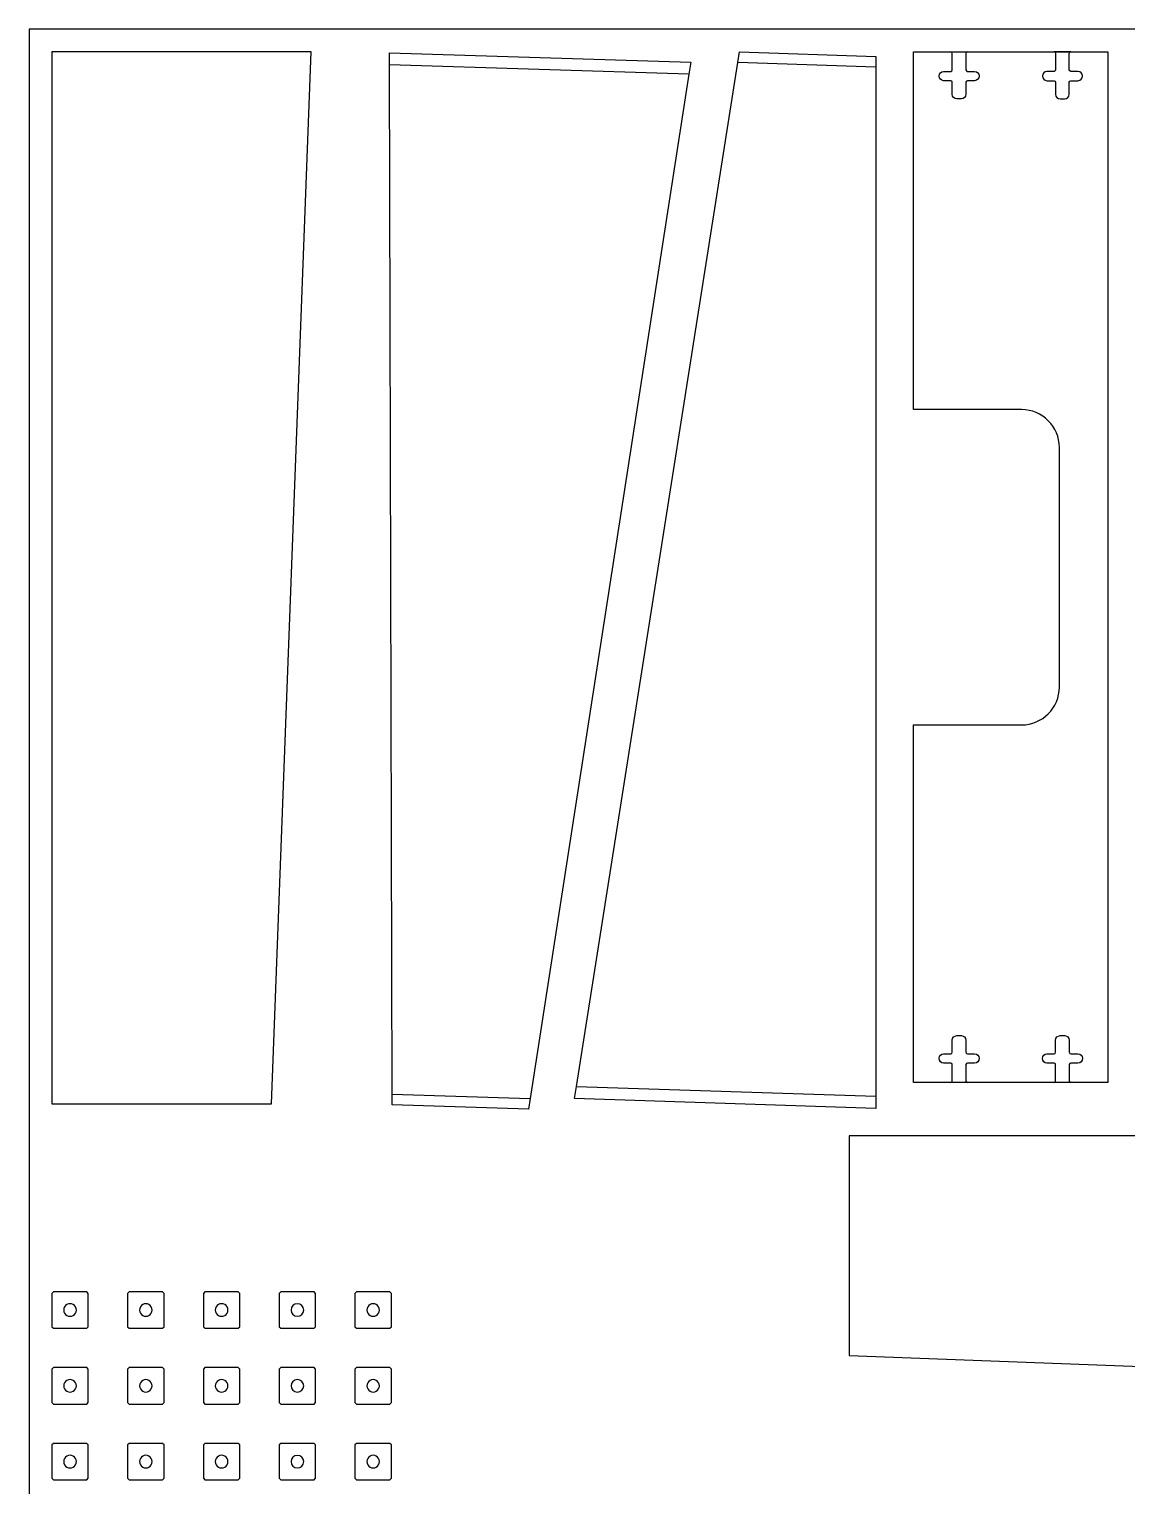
# Model space of a CAD drawing. Extents: x 150 to 6088, y 37 to 2750.
# Drawn here: x 1700 to 2424, y 1739 to 2700 of the extents above; entities that cross this region are included whole.
import ezdxf

# ---------------------------------------------------------------- set-up
doc = ezdxf.new("R2010")
doc.units = 0
for name, color, linetype in [('00_Layout', 7, 'CONTINUOUS'), ('02_Counture_outer_24_mm', 7, 'CONTINUOUS'), ('02_Drill_milling_24_mm', 7, 'CONTINUOUS'), ('02_Pocket_10_mm', 7, 'CONTINUOUS'), ('02_Pocket_18_mm', 7, 'CONTINUOUS')]:
    doc.layers.add(name, color=color, linetype=linetype)

msp = doc.modelspace()

# ---------------------------------------------------------------- linework, layer by layer
at = {"layer": '00_Layout', "color": 7}
for p, q in [((2949.993509, 2699.994087), (1699.996239, 2699.994087)), ((1699.996239, 2699.994087), (1699.996239, 200.007103))]:
    msp.add_line(p, q, dxfattribs=at)
at = {"layer": '02_Counture_outer_24_mm', "color": 5}
for p, q in [((1885.995246, 2684.992245), (1714.995436, 2684.992245)), ((1714.995436, 2684.992245), (1714.995436, 1991.002189)), ((1859.994698, 1991.002189), (1885.995246, 2684.992245)), ((1937.752925, 2676.340389), (1937.731758, 2684.330788)), ((1937.731758, 2684.330788), (2136.507467, 2678.271843)), ((2167.535087, 2678.00726), (2168.633105, 2684.992245)), ((2168.633105, 2684.992245), (2258.593889, 2682.00246)), ((2258.593889, 2682.00246), (2258.593889, 2674.991016)), ((2283.594314, 2449.010819), (2283.594314, 2684.992245)), ((2283.594314, 2684.992245), (2308.094651, 2684.992245)), ((2308.094651, 2684.992245), (2319.093356, 2684.992245)), ((2319.093356, 2684.992245), (2376.293502, 2684.992245)), ((2376.293502, 2684.992245), (2387.294853, 2684.992245)), ((2387.294853, 2684.992245), (2411.795217, 2684.992245)), ((2411.795217, 2684.992245), (2411.795217, 2005.003909)), ((1939.597067, 1997.338947), (1937.752925, 2676.340389)), ((2061.088151, 2002.559164), (2167.535087, 2678.00726)), ((2136.507467, 2678.271843), (2135.274511, 2670.307902)), ((2258.593889, 2674.991016), (2258.593889, 1996.008095)), ((2135.274511, 2670.307902), (2030.663806, 1994.566119)), ((2354.793798, 2449.006586), (2283.594314, 2449.010819)), ((2379.793985, 2266.00091), (2379.793985, 2424.005103)), ((2283.594314, 2240.995855), (2354.793798, 2240.999294)), ((2283.594314, 2005.003909), (2283.594314, 2240.995855)), ((2059.834029, 1994.597869), (2061.088151, 2002.559164)), ((2308.094651, 2005.003909), (2283.594314, 2005.003909)), ((2319.093356, 2005.003909), (2308.094651, 2005.003909)), ((2376.293502, 2005.003909), (2319.093356, 2005.003909)), ((2387.294853, 2005.003909), (2376.293502, 2005.003909)), ((2411.795217, 2005.003909), (2387.294853, 2005.003909)), ((1714.995436, 1991.002189), (1859.994698, 1991.002189)), ((1939.618233, 1990.335441), (1939.597067, 1997.338947)), ((2029.584309, 1987.597009), (1939.618233, 1990.335441)), ((2030.663806, 1994.566119), (2029.584309, 1987.597009)), ((2258.593889, 1988.004467), (2059.834029, 1994.597869)), ((2258.593889, 1996.008095), (2258.593889, 1988.004467)), ((2934.991667, 1970.002256), (2240.993844, 1970.002256)), ((2240.993844, 1970.002256), (2240.993844, 1825.002967)), ((1715.995558, 1867.002834), (1714.995436, 1866.002711)), ((1714.995436, 1866.002711), (1714.995436, 1844.002655)), ((1737.995615, 1867.002834), (1715.995558, 1867.002834)), ((1738.995738, 1866.002711), (1737.995615, 1867.002834)), ((1738.995738, 1844.002655), (1738.995738, 1866.002711)), ((1765.996408, 1867.002834), (1764.996285, 1866.002711)), ((1764.996285, 1866.002711), (1764.996285, 1844.002655)), ((1787.996464, 1867.002834), (1765.996408, 1867.002834)), ((1788.996587, 1866.002711), (1787.996464, 1867.002834)), ((1788.996587, 1844.002655), (1788.996587, 1866.002711)), ((1815.994612, 1867.002834), (1814.994489, 1866.002711)), ((1814.994489, 1866.002711), (1814.994489, 1844.002655)), ((1837.994642, 1867.002834), (1815.994612, 1867.002834)), ((1838.994765, 1866.002711), (1837.994642, 1867.002834)), ((1838.994765, 1844.002655), (1838.994765, 1866.002711)), ((1865.995435, 1867.002834), (1864.995312, 1866.002711)), ((1864.995312, 1866.002711), (1864.995312, 1844.002655)), ((1887.995491, 1867.002834), (1865.995435, 1867.002834)), ((1888.995614, 1866.002711), (1887.995491, 1867.002834)), ((1888.995614, 1844.002655), (1888.995614, 1866.002711)), ((1915.996285, 1867.002834), (1914.996162, 1866.002711)), ((1914.996162, 1866.002711), (1914.996162, 1844.002655)), ((1937.996341, 1867.002834), (1915.996285, 1867.002834)), ((1938.993818, 1866.002711), (1937.996341, 1867.002834)), ((1938.993818, 1844.002655), (1938.993818, 1866.002711)), ((1714.995436, 1844.002655), (1715.995558, 1843.002532)), ((1715.995558, 1843.002532), (1737.995615, 1843.002532)), ((1737.995615, 1843.002532), (1738.995738, 1844.002655)), ((1764.996285, 1844.002655), (1765.996408, 1843.002532)), ((1765.996408, 1843.002532), (1787.996464, 1843.002532)), ((1787.996464, 1843.002532), (1788.996587, 1844.002655)), ((1814.994489, 1844.002655), (1815.994612, 1843.002532)), ((1815.994612, 1843.002532), (1837.994642, 1843.002532)), ((1837.994642, 1843.002532), (1838.994765, 1844.002655)), ((1864.995312, 1844.002655), (1865.995435, 1843.002532)), ((1865.995435, 1843.002532), (1887.995491, 1843.002532)), ((1887.995491, 1843.002532), (1888.995614, 1844.002655)), ((1914.996162, 1844.002655), (1915.996285, 1843.002532)), ((1915.996285, 1843.002532), (1937.996341, 1843.002532)), ((1937.996341, 1843.002532), (1938.993818, 1844.002655)), ((1715.995558, 1817.00463), (1714.995436, 1816.004507)), ((1737.995615, 1817.00463), (1715.995558, 1817.00463)), ((1738.995738, 1816.004507), (1737.995615, 1817.00463)), ((1765.996408, 1817.00463), (1764.996285, 1816.004507)), ((1787.996464, 1817.00463), (1765.996408, 1817.00463)), ((1788.996587, 1816.004507), (1787.996464, 1817.00463)), ((1815.994612, 1817.00463), (1814.994489, 1816.004507)), ((1837.994642, 1817.00463), (1815.994612, 1817.00463)), ((1838.994765, 1816.004507), (1837.994642, 1817.00463)), ((1865.995435, 1817.00463), (1864.995312, 1816.004507)), ((1887.995491, 1817.00463), (1865.995435, 1817.00463)), ((1888.995614, 1816.004507), (1887.995491, 1817.00463)), ((1915.996285, 1817.00463), (1914.996162, 1816.004507)), ((1937.996341, 1817.00463), (1915.996285, 1817.00463)), ((1938.993818, 1816.004507), (1937.996341, 1817.00463)), ((2240.993844, 1825.002967), (2934.991667, 1799.005065)), ((1714.995436, 1816.004507), (1714.995436, 1794.004451)), ((1738.995738, 1794.004451), (1738.995738, 1816.004507)), ((1764.996285, 1816.004507), (1764.996285, 1794.004451)), ((1788.996587, 1794.004451), (1788.996587, 1816.004507)), ((1814.994489, 1816.004507), (1814.994489, 1794.004451)), ((1838.994765, 1794.004451), (1838.994765, 1816.004507)), ((1864.995312, 1816.004507), (1864.995312, 1794.004451)), ((1888.995614, 1794.004451), (1888.995614, 1816.004507)), ((1914.996162, 1816.004507), (1914.996162, 1794.004451)), ((1938.993818, 1794.004451), (1938.993818, 1816.004507)), ((1714.995436, 1794.004451), (1715.995558, 1793.004328)), ((1715.995558, 1793.004328), (1737.995615, 1793.004328)), ((1737.995615, 1793.004328), (1738.995738, 1794.004451)), ((1764.996285, 1794.004451), (1765.996408, 1793.004328)), ((1765.996408, 1793.004328), (1787.996464, 1793.004328)), ((1787.996464, 1793.004328), (1788.996587, 1794.004451)), ((1814.994489, 1794.004451), (1815.994612, 1793.004328)), ((1815.994612, 1793.004328), (1837.994642, 1793.004328)), ((1837.994642, 1793.004328), (1838.994765, 1794.004451)), ((1864.995312, 1794.004451), (1865.995435, 1793.004328)), ((1865.995435, 1793.004328), (1887.995491, 1793.004328)), ((1887.995491, 1793.004328), (1888.995614, 1794.004451)), ((1914.996162, 1794.004451), (1915.996285, 1793.004328)), ((1915.996285, 1793.004328), (1937.996341, 1793.004328)), ((1937.996341, 1793.004328), (1938.993818, 1794.004451)), ((1715.995558, 1767.00378), (1714.995436, 1766.003658)), ((1714.995436, 1766.003658), (1714.995436, 1744.003601)), ((1737.995615, 1767.00378), (1715.995558, 1767.00378)), ((1738.995738, 1766.003658), (1737.995615, 1767.00378)), ((1738.995738, 1744.003601), (1738.995738, 1766.003658)), ((1765.996408, 1767.00378), (1764.996285, 1766.003658)), ((1764.996285, 1766.003658), (1764.996285, 1744.003601)), ((1787.996464, 1767.00378), (1765.996408, 1767.00378)), ((1788.996587, 1766.003658), (1787.996464, 1767.00378)), ((1788.996587, 1744.003601), (1788.996587, 1766.003658)), ((1815.994612, 1767.00378), (1814.994489, 1766.003658)), ((1814.994489, 1766.003658), (1814.994489, 1744.003601)), ((1837.994642, 1767.00378), (1815.994612, 1767.00378)), ((1838.994765, 1766.003658), (1837.994642, 1767.00378)), ((1838.994765, 1744.003601), (1838.994765, 1766.003658)), ((1865.995435, 1767.00378), (1864.995312, 1766.003658)), ((1864.995312, 1766.003658), (1864.995312, 1744.003601)), ((1887.995491, 1767.00378), (1865.995435, 1767.00378)), ((1888.995614, 1766.003658), (1887.995491, 1767.00378)), ((1888.995614, 1744.003601), (1888.995614, 1766.003658)), ((1915.996285, 1767.00378), (1914.996162, 1766.003658)), ((1914.996162, 1766.003658), (1914.996162, 1744.003601)), ((1937.996341, 1767.00378), (1915.996285, 1767.00378)), ((1938.993818, 1766.003658), (1937.996341, 1767.00378)), ((1938.993818, 1744.003601), (1938.993818, 1766.003658)), ((1714.995436, 1744.003601), (1715.995558, 1743.003478)), ((1715.995558, 1743.003478), (1737.995615, 1743.003478)), ((1737.995615, 1743.003478), (1738.995738, 1744.003601)), ((1764.996285, 1744.003601), (1765.996408, 1743.003478)), ((1765.996408, 1743.003478), (1787.996464, 1743.003478)), ((1787.996464, 1743.003478), (1788.996587, 1744.003601)), ((1814.994489, 1744.003601), (1815.994612, 1743.003478)), ((1815.994612, 1743.003478), (1837.994642, 1743.003478)), ((1837.994642, 1743.003478), (1838.994765, 1744.003601)), ((1864.995312, 1744.003601), (1865.995435, 1743.003478)), ((1865.995435, 1743.003478), (1887.995491, 1743.003478)), ((1887.995491, 1743.003478), (1888.995614, 1744.003601)), ((1914.996162, 1744.003601), (1915.996285, 1743.003478)), ((1915.996285, 1743.003478), (1937.996341, 1743.003478)), ((1937.996341, 1743.003478), (1938.993818, 1744.003601))]:
    msp.add_line(p, q, dxfattribs=at)
for points in [[(2379.793985, 2424.005103), (2379.794012, 2437.809523), (2368.601156, 2449.002352), (2354.793798, 2449.006586)], [(2354.793798, 2240.999294), (2368.601261, 2241.002734), (2379.794144, 2252.195722), (2379.793985, 2266.00091)]]:
    msp.add_open_spline(points, degree=3, dxfattribs=at)
at = {"layer": '02_Drill_milling_24_mm', "color": 6}
for p, q in [((1731.145514, 1855.003688), (1731.145514, 1855.003688)), ((1781.145411, 1855.003688), (1781.145411, 1855.003688)), ((1831.145282, 1855.003688), (1831.145282, 1855.003688)), ((1881.145153, 1855.003688), (1881.145153, 1855.003688)), ((1931.14505, 1855.003688), (1931.14505, 1855.003688)), ((1731.145514, 1805.003791), (1731.145514, 1805.003791)), ((1781.145411, 1805.003791), (1781.145411, 1805.003791)), ((1831.145282, 1805.003791), (1831.145282, 1805.003791)), ((1881.145153, 1805.003791), (1881.145153, 1805.003791)), ((1931.14505, 1805.003791), (1931.14505, 1805.003791)), ((1731.145514, 1755.003921), (1731.145514, 1755.003921)), ((1781.145411, 1755.003921), (1781.145411, 1755.003921)), ((1831.145282, 1755.003921), (1831.145282, 1755.003921)), ((1881.145153, 1755.003921), (1881.145153, 1755.003921)), ((1931.14505, 1755.003921), (1931.14505, 1755.003921))]:
    msp.add_line(p, q, dxfattribs=at)
for points in [[(1724.920524, 1858.597689), (1723.636511, 1857.856364), (1722.845527, 1856.486339), (1722.845527, 1855.003688)], [(1722.845527, 1855.003688), (1722.845527, 1853.521038), (1723.636511, 1852.151013), (1724.920524, 1851.409688)], [(1729.070517, 1858.597689), (1727.786505, 1859.339014), (1726.204536, 1859.339014), (1724.920524, 1858.597689)], [(1731.145514, 1855.003688), (1731.145514, 1856.486339), (1730.35453, 1857.856364), (1729.070517, 1858.597689)], [(1729.070517, 1851.409688), (1730.35453, 1852.151013), (1731.145514, 1853.521038), (1731.145514, 1855.003688)], [(1774.920421, 1858.597689), (1773.636408, 1857.856364), (1772.845424, 1856.486339), (1772.845424, 1855.003688)], [(1772.845424, 1855.003688), (1772.845424, 1853.521038), (1773.636408, 1852.151013), (1774.920421, 1851.409688)], [(1779.070415, 1858.597689), (1777.786402, 1859.339014), (1776.204433, 1859.339014), (1774.920421, 1858.597689)], [(1781.145411, 1855.003688), (1781.145411, 1856.486339), (1780.354427, 1857.856364), (1779.070415, 1858.597689)], [(1779.070415, 1851.409688), (1780.354427, 1852.151013), (1781.145411, 1853.521038), (1781.145411, 1855.003688)], [(1824.920291, 1858.597689), (1823.636279, 1857.856364), (1822.845295, 1856.486339), (1822.845295, 1855.003688)], [(1822.845295, 1855.003688), (1822.845295, 1853.521038), (1823.636279, 1852.151013), (1824.920291, 1851.409688)], [(1829.070285, 1858.597689), (1827.786273, 1859.339014), (1826.204304, 1859.339014), (1824.920291, 1858.597689)], [(1831.145282, 1855.003688), (1831.145282, 1856.486339), (1830.354298, 1857.856364), (1829.070285, 1858.597689)], [(1829.070285, 1851.409688), (1830.354298, 1852.151013), (1831.145282, 1853.521038), (1831.145282, 1855.003688)], [(1876.995172, 1859.144545), (1874.706762, 1859.144545), (1872.850229, 1857.292093), (1872.845192, 1855.003688)], [(1872.845192, 1855.003688), (1872.850229, 1852.715284), (1874.706762, 1850.862832), (1876.995172, 1850.862832)], [(1881.145153, 1855.003688), (1881.140116, 1857.292093), (1879.283582, 1859.144545), (1876.995172, 1859.144545)], [(1876.995172, 1850.862832), (1879.283582, 1850.862832), (1881.140116, 1852.715284), (1881.145153, 1855.003688)], [(1924.920059, 1858.597689), (1923.636047, 1857.856364), (1922.845062, 1856.486339), (1922.845062, 1855.003688)], [(1922.845062, 1855.003688), (1922.845062, 1853.521038), (1923.636047, 1852.151013), (1924.920059, 1851.409688)], [(1929.070053, 1858.597689), (1927.786041, 1859.339014), (1926.204072, 1859.339014), (1924.920059, 1858.597689)], [(1931.14505, 1855.003688), (1931.14505, 1856.486339), (1930.354066, 1857.856364), (1929.070053, 1858.597689)], [(1929.070053, 1851.409688), (1930.354066, 1852.151013), (1931.14505, 1853.521038), (1931.14505, 1855.003688)], [(1724.920524, 1851.409688), (1726.204536, 1850.668363), (1727.786505, 1850.668363), (1729.070517, 1851.409688)], [(1774.920421, 1851.409688), (1776.204433, 1850.668363), (1777.786402, 1850.668363), (1779.070415, 1851.409688)], [(1824.920291, 1851.409688), (1826.204304, 1850.668363), (1827.786273, 1850.668363), (1829.070285, 1851.409688)], [(1924.920059, 1851.409688), (1926.204072, 1850.668363), (1927.786041, 1850.668363), (1929.070053, 1851.409688)], [(1724.920524, 1808.597792), (1723.636511, 1807.856467), (1722.845527, 1806.486441), (1722.845527, 1805.003791)], [(1729.070517, 1808.597792), (1727.786505, 1809.339117), (1726.204536, 1809.339117), (1724.920524, 1808.597792)], [(1731.145514, 1805.003791), (1731.145514, 1806.486441), (1730.35453, 1807.856467), (1729.070517, 1808.597792)], [(1774.920421, 1808.597792), (1773.636408, 1807.856467), (1772.845424, 1806.486441), (1772.845424, 1805.003791)], [(1779.070415, 1808.597792), (1777.786402, 1809.339117), (1776.204433, 1809.339117), (1774.920421, 1808.597792)], [(1781.145411, 1805.003791), (1781.145411, 1806.486441), (1780.354427, 1807.856467), (1779.070415, 1808.597792)], [(1824.920291, 1808.597792), (1823.636279, 1807.856467), (1822.845295, 1806.486441), (1822.845295, 1805.003791)], [(1829.070285, 1808.597792), (1827.786273, 1809.339117), (1826.204304, 1809.339117), (1824.920291, 1808.597792)], [(1831.145282, 1805.003791), (1831.145282, 1806.486441), (1830.354298, 1807.856467), (1829.070285, 1808.597792)], [(1876.995172, 1809.144647), (1874.706762, 1809.144647), (1872.850229, 1807.292196), (1872.845192, 1805.003791)], [(1881.145153, 1805.003791), (1881.140116, 1807.292196), (1879.283582, 1809.144647), (1876.995172, 1809.144647)], [(1924.920059, 1808.597792), (1923.636047, 1807.856467), (1922.845062, 1806.486441), (1922.845062, 1805.003791)], [(1929.070053, 1808.597792), (1927.786041, 1809.339117), (1926.204072, 1809.339117), (1924.920059, 1808.597792)], [(1931.14505, 1805.003791), (1931.14505, 1806.486441), (1930.354066, 1807.856467), (1929.070053, 1808.597792)], [(1722.845527, 1805.003791), (1722.845527, 1803.521141), (1723.636511, 1802.151116), (1724.920524, 1801.409791)], [(1724.920524, 1801.409791), (1726.204536, 1800.668466), (1727.786505, 1800.668466), (1729.070517, 1801.409791)], [(1729.070517, 1801.409791), (1730.35453, 1802.151116), (1731.145514, 1803.521141), (1731.145514, 1805.003791)], [(1772.845424, 1805.003791), (1772.845424, 1803.521141), (1773.636408, 1802.151116), (1774.920421, 1801.409791)], [(1774.920421, 1801.409791), (1776.204433, 1800.668466), (1777.786402, 1800.668466), (1779.070415, 1801.409791)], [(1779.070415, 1801.409791), (1780.354427, 1802.151116), (1781.145411, 1803.521141), (1781.145411, 1805.003791)], [(1822.845295, 1805.003791), (1822.845295, 1803.521141), (1823.636279, 1802.151116), (1824.920291, 1801.409791)], [(1824.920291, 1801.409791), (1826.204304, 1800.668466), (1827.786273, 1800.668466), (1829.070285, 1801.409791)], [(1829.070285, 1801.409791), (1830.354298, 1802.151116), (1831.145282, 1803.521141), (1831.145282, 1805.003791)], [(1872.845192, 1805.003791), (1872.850229, 1802.715387), (1874.706762, 1800.862935), (1876.995172, 1800.862935)], [(1876.995172, 1800.862935), (1879.283582, 1800.862935), (1881.140116, 1802.715387), (1881.145153, 1805.003791)], [(1922.845062, 1805.003791), (1922.845062, 1803.521141), (1923.636047, 1802.151116), (1924.920059, 1801.409791)], [(1924.920059, 1801.409791), (1926.204072, 1800.668466), (1927.786041, 1800.668466), (1929.070053, 1801.409791)], [(1929.070053, 1801.409791), (1930.354066, 1802.151116), (1931.14505, 1803.521141), (1931.14505, 1805.003791)], [(1729.070517, 1758.597921), (1727.786505, 1759.339246), (1726.204536, 1759.339246), (1724.920524, 1758.597921)], [(1779.070415, 1758.597921), (1777.786402, 1759.339246), (1776.204433, 1759.339246), (1774.920421, 1758.597921)], [(1829.070285, 1758.597921), (1827.786273, 1759.339246), (1826.204304, 1759.339246), (1824.920291, 1758.597921)], [(1876.995172, 1759.144777), (1874.706762, 1759.144777), (1872.850229, 1757.292325), (1872.845192, 1755.003921)], [(1881.145153, 1755.003921), (1881.140116, 1757.292325), (1879.283582, 1759.144777), (1876.995172, 1759.144777)], [(1929.070053, 1758.597921), (1927.786041, 1759.339246), (1926.204072, 1759.339246), (1924.920059, 1758.597921)], [(1724.920524, 1758.597921), (1723.636511, 1757.856596), (1722.845527, 1756.486571), (1722.845527, 1755.003921)], [(1722.845527, 1755.003921), (1722.845527, 1753.52127), (1723.636511, 1752.151245), (1724.920524, 1751.40992)], [(1724.920524, 1751.40992), (1726.204536, 1750.668595), (1727.786505, 1750.668595), (1729.070517, 1751.40992)], [(1731.145514, 1755.003921), (1731.145514, 1756.486571), (1730.35453, 1757.856596), (1729.070517, 1758.597921)], [(1729.070517, 1751.40992), (1730.35453, 1752.151245), (1731.145514, 1753.52127), (1731.145514, 1755.003921)], [(1774.920421, 1758.597921), (1773.636408, 1757.856596), (1772.845424, 1756.486571), (1772.845424, 1755.003921)], [(1772.845424, 1755.003921), (1772.845424, 1753.52127), (1773.636408, 1752.151245), (1774.920421, 1751.40992)], [(1774.920421, 1751.40992), (1776.204433, 1750.668595), (1777.786402, 1750.668595), (1779.070415, 1751.40992)], [(1781.145411, 1755.003921), (1781.145411, 1756.486571), (1780.354427, 1757.856596), (1779.070415, 1758.597921)], [(1779.070415, 1751.40992), (1780.354427, 1752.151245), (1781.145411, 1753.52127), (1781.145411, 1755.003921)], [(1824.920291, 1758.597921), (1823.636279, 1757.856596), (1822.845295, 1756.486571), (1822.845295, 1755.003921)], [(1822.845295, 1755.003921), (1822.845295, 1753.52127), (1823.636279, 1752.151245), (1824.920291, 1751.40992)], [(1824.920291, 1751.40992), (1826.204304, 1750.668595), (1827.786273, 1750.668595), (1829.070285, 1751.40992)], [(1831.145282, 1755.003921), (1831.145282, 1756.486571), (1830.354298, 1757.856596), (1829.070285, 1758.597921)], [(1829.070285, 1751.40992), (1830.354298, 1752.151245), (1831.145282, 1753.52127), (1831.145282, 1755.003921)], [(1872.845192, 1755.003921), (1872.850229, 1752.715516), (1874.706762, 1750.863064), (1876.995172, 1750.863064)], [(1876.995172, 1750.863064), (1879.283582, 1750.863064), (1881.140116, 1752.715516), (1881.145153, 1755.003921)], [(1924.920059, 1758.597921), (1923.636047, 1757.856596), (1922.845062, 1756.486571), (1922.845062, 1755.003921)], [(1922.845062, 1755.003921), (1922.845062, 1753.52127), (1923.636047, 1752.151245), (1924.920059, 1751.40992)], [(1924.920059, 1751.40992), (1926.204072, 1750.668595), (1927.786041, 1750.668595), (1929.070053, 1751.40992)], [(1931.14505, 1755.003921), (1931.14505, 1756.486571), (1930.354066, 1757.856596), (1929.070053, 1758.597921)], [(1929.070053, 1751.40992), (1930.354066, 1752.151245), (1931.14505, 1753.52127), (1931.14505, 1755.003921)]]:
    msp.add_open_spline(points, degree=3, dxfattribs=at)
at = {"layer": '02_Pocket_10_mm', "color": 3}
for p, q in [((1937.731758, 2684.330788), (2136.507467, 2678.271843)), ((1937.752925, 2676.340389), (1937.731758, 2684.330788)), ((2167.535087, 2678.00726), (2168.633105, 2684.992245)), ((2168.633105, 2684.992245), (2258.593889, 2682.00246)), ((2258.593889, 2682.00246), (2258.593889, 2674.991016)), ((2135.274511, 2670.307902), (1937.752925, 2676.340389)), ((2136.507467, 2678.271843), (2135.274511, 2670.307902)), ((2258.593889, 2674.991016), (2167.535087, 2678.00726)), ((2059.834029, 1994.597869), (2061.088151, 2002.559164)), ((2061.088151, 2002.559164), (2258.593889, 1996.008095)), ((1939.618233, 1990.335441), (1939.597067, 1997.338947)), ((1939.597067, 1997.338947), (2030.663806, 1994.566119)), ((2029.584309, 1987.597009), (1939.618233, 1990.335441)), ((2030.663806, 1994.566119), (2029.584309, 1987.597009)), ((2258.593889, 1988.004467), (2059.834029, 1994.597869)), ((2258.593889, 1996.008095), (2258.593889, 1988.004467))]:
    msp.add_line(p, q, dxfattribs=at)
at = {"layer": '02_Pocket_18_mm', "color": 4}
for p, q in [((2308.094703, 2684.997139), (2319.094811, 2684.997139)), ((2309.094773, 2673.107187), (2309.094773, 2684.0076)), ((2318.095508, 2684.0076), (2318.095508, 2673.107187)), ((2387.293874, 2684.997139), (2376.293767, 2684.997139)), ((2377.293837, 2684.0076), (2377.293837, 2673.107187)), ((2386.293275, 2673.107187), (2386.293275, 2684.0076)), ((2303.345099, 2672.104551), (2308.094703, 2672.104551)), ((2319.095552, 2672.104551), (2323.846506, 2672.104551)), ((2376.293767, 2672.104551), (2371.544162, 2672.104551)), ((2392.04295, 2672.104551), (2387.293319, 2672.104551)), ((2300.344492, 2669.006684), (2300.344492, 2669.096377)), ((2308.094703, 2665.998642), (2303.345099, 2665.998642)), ((2309.094773, 2657.000712), (2309.094773, 2664.995874)), ((2318.095508, 2664.995874), (2318.094741, 2657.000712)), ((2323.846506, 2665.998642), (2319.095552, 2665.998642)), ((2326.845948, 2669.096377), (2326.845948, 2669.006684)), ((2368.543979, 2669.096377), (2368.543979, 2669.006684)), ((2371.544162, 2665.998642), (2376.293767, 2665.998642)), ((2377.293837, 2664.995874), (2377.293625, 2657.000712)), ((2386.293619, 2657.000712), (2386.293619, 2664.995874)), ((2387.293319, 2665.998642), (2392.04295, 2665.998642)), ((2387.293663, 2665.998642), (2387.293319, 2665.998642)), ((2395.042895, 2669.006684), (2395.042895, 2669.096377)), ((2315.094108, 2654.005767), (2312.095248, 2654.005767)), ((2380.293623, 2654.005767), (2383.293806, 2654.005767)), ((2309.091704, 2025.003508), (2309.091704, 2033.002665)), ((2312.092152, 2036.003298), (2315.091012, 2036.003298)), ((2318.091672, 2033.002665), (2318.091672, 2025.003508)), ((2377.294948, 2025.002714), (2377.294736, 2033.001871)), ((2380.294734, 2036.002504), (2383.294918, 2036.002504)), ((2386.294731, 2033.001871), (2386.294731, 2025.002714)), ((2300.343619, 2020.90229), (2300.340973, 2021.002885)), ((2303.339754, 2024.003279), (2303.342003, 2024.003597)), ((2303.342003, 2024.003597), (2308.091634, 2024.003465)), ((2319.091742, 2024.003465), (2323.842696, 2024.003597)), ((2326.842138, 2021.003546), (2326.842138, 2020.902608)), ((2368.54509, 2020.902475), (2368.54509, 2021.002752)), ((2371.545274, 2024.002803), (2376.294878, 2024.002671)), ((2387.294774, 2024.002671), (2392.044405, 2024.002803)), ((2395.04435, 2021.002752), (2395.04435, 2020.902475)), ((2308.093407, 2017.902319), (2303.343803, 2017.902319)), ((2309.09345, 2006.003635), (2309.09345, 2016.902381)), ((2318.093127, 2016.902063), (2318.093127, 2006.003318)), ((2323.843331, 2017.902319), (2319.092774, 2017.902319)), ((2376.294878, 2017.902821), (2371.545274, 2017.902821)), ((2377.294948, 2006.003714), (2377.294948, 2016.902751)), ((2386.294731, 2016.902751), (2386.294731, 2006.003714)), ((2392.044405, 2017.902821), (2387.294774, 2017.902821)), ((2319.092721, 2005.003592), (2308.093381, 2005.003592)), ((2387.294774, 2005.003618), (2376.294666, 2005.003618)), ((2377.295292, 2006.003714), (2377.294948, 2006.003714))]:
    msp.add_line(p, q, dxfattribs=at)
for points in [[(2309.094773, 2684.0076), (2309.094562, 2684.554252), (2308.646808, 2685.002045), (2308.094703, 2684.997139)], [(2319.094811, 2684.997139), (2318.543632, 2685.002034), (2318.095879, 2684.554241), (2318.095508, 2684.0076)], [(2376.293767, 2684.997139), (2376.846374, 2685.002034), (2377.294101, 2684.554241), (2377.293837, 2684.0076)], [(2386.293275, 2684.0076), (2386.293275, 2684.554241), (2386.740579, 2685.002029), (2387.293874, 2684.997139)], [(2300.344492, 2669.096377), (2300.344439, 2670.75883), (2301.687594, 2672.10204), (2303.345099, 2672.104551)], [(2308.094703, 2672.104551), (2308.646702, 2672.101905), (2309.094403, 2672.549658), (2309.094773, 2673.107187)], [(2318.095508, 2673.107187), (2318.095508, 2672.549669), (2318.543712, 2672.102043), (2319.095552, 2672.104551)], [(2323.846506, 2672.104551), (2325.502847, 2672.10217), (2326.846001, 2670.75883), (2326.845948, 2669.096377)], [(2371.544162, 2672.104551), (2369.88716, 2672.10217), (2368.544006, 2670.75883), (2368.543979, 2669.096377)], [(2377.293837, 2673.107187), (2377.293943, 2672.549669), (2376.846269, 2672.102043), (2376.293767, 2672.104551)], [(2387.293319, 2672.104551), (2386.740685, 2672.10217), (2386.292984, 2672.549669), (2386.293275, 2673.107187)], [(2395.042895, 2669.096377), (2395.042948, 2670.75883), (2393.699793, 2672.10204), (2392.04295, 2672.104551)], [(2303.345099, 2665.998642), (2301.6877, 2666.002082), (2300.344572, 2667.345128), (2300.344492, 2669.006684)], [(2309.094773, 2664.995874), (2309.094562, 2665.554299), (2308.646808, 2666.002092), (2308.094703, 2665.998642)], [(2319.095552, 2665.998642), (2318.543632, 2666.002082), (2318.095879, 2665.554289), (2318.095508, 2664.995874)], [(2326.845948, 2669.006684), (2326.845869, 2667.345128), (2325.502741, 2666.002079), (2323.846506, 2665.998642)], [(2368.543979, 2669.006684), (2368.544138, 2667.345128), (2369.887266, 2666.002079), (2371.544162, 2665.998642)], [(2376.293767, 2665.998642), (2376.846374, 2666.002082), (2377.294101, 2665.554289), (2377.293837, 2664.995874)], [(2386.293619, 2664.995874), (2386.293619, 2665.554289), (2386.740923, 2666.002077), (2387.293663, 2665.998642)], [(2392.04295, 2665.998642), (2393.699688, 2666.002082), (2395.042816, 2667.345128), (2395.042895, 2669.006684)], [(2312.095248, 2654.005767), (2310.437848, 2654.001931), (2309.09472, 2655.345149), (2309.094773, 2657.000712)], [(2318.094741, 2657.000712), (2318.094794, 2655.345138), (2316.75164, 2654.001928), (2315.094108, 2654.005767)], [(2377.293625, 2657.000712), (2377.293572, 2655.345138), (2378.636727, 2654.001928), (2380.293623, 2654.005767)], [(2383.293806, 2654.005767), (2384.950518, 2654.001931), (2386.293672, 2655.345138), (2386.293619, 2657.000712)], [(2309.091704, 2033.002665), (2309.091704, 2034.660144), (2310.434832, 2036.003298), (2312.092152, 2036.003298)], [(2315.091012, 2036.003298), (2316.748518, 2036.003298), (2318.091672, 2034.660144), (2318.091672, 2033.002665)], [(2377.294736, 2033.001871), (2377.294736, 2034.65935), (2378.637891, 2036.002504), (2380.294734, 2036.002504)], [(2383.294918, 2036.002504), (2384.951576, 2036.002504), (2386.294731, 2034.65935), (2386.294731, 2033.001871)], [(2300.340973, 2021.002885), (2300.338328, 2022.660125), (2301.682329, 2024.003279), (2303.339754, 2024.003279)], [(2303.343803, 2017.902319), (2301.686774, 2017.902319), (2300.343619, 2019.245764), (2300.343619, 2020.90229)], [(2308.091634, 2024.003465), (2308.643686, 2024.003332), (2309.091413, 2024.451033), (2309.091704, 2025.003508)], [(2318.091672, 2025.003508), (2318.091672, 2024.451033), (2318.539849, 2024.003332), (2319.091742, 2024.003465)], [(2323.842696, 2024.003597), (2325.498984, 2024.003597), (2326.842138, 2022.660443), (2326.842138, 2021.003546)], [(2326.842138, 2020.902608), (2326.842138, 2019.245446), (2325.499619, 2017.902319), (2323.843331, 2017.902319)], [(2368.54509, 2021.002752), (2368.54517, 2022.659649), (2369.888324, 2024.002803), (2371.545274, 2024.002803)], [(2371.545274, 2017.902821), (2369.888324, 2017.902821), (2368.54517, 2019.245949), (2368.54509, 2020.902475)], [(2376.294878, 2024.002671), (2376.847433, 2024.002539), (2377.295133, 2024.450239), (2377.294948, 2025.002714)], [(2386.294731, 2025.002714), (2386.294731, 2024.450239), (2386.742061, 2024.002539), (2387.294774, 2024.002671)], [(2392.044405, 2024.002803), (2393.701196, 2024.002803), (2395.04435, 2022.659649), (2395.04435, 2021.002752)], [(2395.04435, 2020.902475), (2395.04435, 2019.245949), (2393.701196, 2017.902821), (2392.044405, 2017.902821)], [(2309.09345, 2016.902381), (2309.093609, 2017.454909), (2308.645882, 2017.902636), (2308.093407, 2017.902319)], [(2319.092774, 2017.902319), (2318.541304, 2017.902319), (2318.093603, 2017.454909), (2318.093127, 2016.902063)], [(2377.294948, 2016.902751), (2377.295133, 2017.455623), (2376.847433, 2017.90335), (2376.294878, 2017.902821)], [(2387.294774, 2017.902821), (2386.742061, 2017.902821), (2386.29436, 2017.455623), (2386.294731, 2016.902751)], [(2308.093381, 2005.003592), (2308.645432, 2005.003592), (2309.093159, 2005.451027), (2309.09345, 2006.003635)], [(2318.093127, 2006.003318), (2318.093127, 2005.451027), (2318.540828, 2005.003301), (2319.092721, 2005.003592)], [(2376.294666, 2005.003618), (2376.847777, 2005.003353), (2377.295477, 2005.45108), (2377.295292, 2006.003714)], [(2386.294731, 2006.003714), (2386.294731, 2005.45108), (2386.742061, 2005.003353), (2387.294774, 2005.003618)]]:
    msp.add_open_spline(points, degree=3, dxfattribs=at)

doc.saveas('drawing.dxf')
